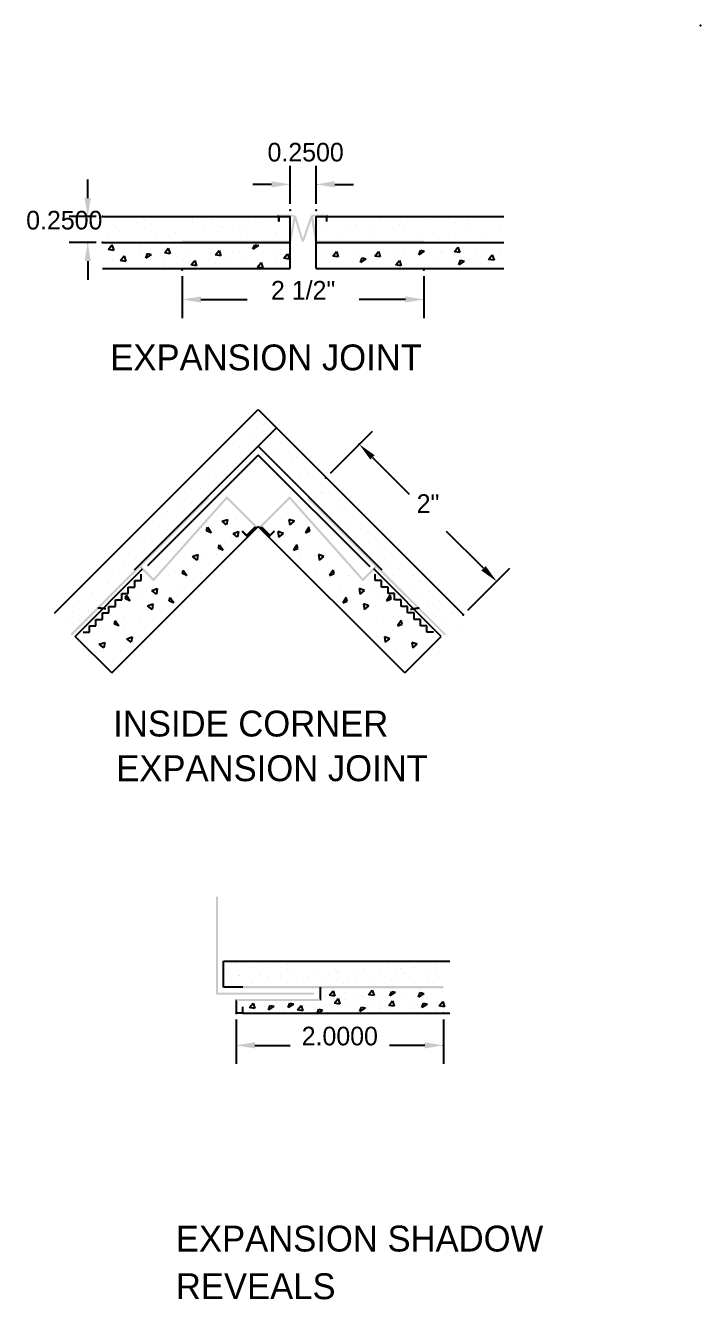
# Model space of a CAD drawing. Extents: x 0 to 14.4, y 0 to 13.6.
# Drawn here: x 7.86 to 14.38, y 1.33 to 13.64 of the extents above; entities that cross this region are included whole.
import ezdxf
from ezdxf.enums import TextEntityAlignment as Align

# ---------------------------------------------------------------- set-up
doc = ezdxf.new("R2010")
doc.units = 0
doc.header["$MEASUREMENT"] = 0
doc.layers.get('0').update_dxf_attribs({"color": 75, "linetype": 'CONTINUOUS'})
for name, color, linetype in [('R-ANNO-DIMS', 3, 'CONTINUOUS'), ('R-ANNO-TEXT', 6, 'CONTINUOUS'), ('R-SWTS-DET1', 1, 'CONTINUOUS'), ('R-SWTS-DET2', 4, 'CONTINUOUS'), ('R-SWTS-DET3', 5, 'CONTINUOUS'), ('SSMODEL1', 7, 'CONTINUOUS')]:
    doc.layers.add(name, color=color, linetype=linetype)
doc.dimstyles.get("Standard").update_dxf_attribs({"dimtxt": 0.18, "dimasz": 0.18, "dimexe": 0.18, "dimexo": 0.0625, "dimgap": 0.09, "dimtad": 0, "dimtih": 1, "dimtoh": 1, "dimdec": 4, "dimzin": 0, "dimtxsty": 'STANDARD', "dimcen": 0.09, "dimazin": 3, "dimtfac": 1, "dimtdec": 4, "dimtofl": 0, "dimtmove": 0, "dimatfit": 3, "dimtolj": 1, "dimtzin": 0})

# ---------------------------------------------------------------- blocks, each defined once
blk = doc.blocks.new('*D10')
at = {"color": 0, "linetype": 'BYBLOCK'}
for p, q in [((10.808, 9.314), (11.214, 9.72)), ((11.214, 9.466), (11.569, 9.11)), ((12.285, 8.395), (11.93, 8.75)), ((12.134, 7.989), (12.54, 8.395))]:
    blk.add_line(p, q, dxfattribs=at)
for points in [[(11.235, 9.487), (11.193, 9.445), (11.086, 9.593)], [(12.307, 8.416), (12.264, 8.374), (12.413, 8.268)]]:
    blk.add_solid(points, dxfattribs=at)
at = {"layer": 'SSMODEL1', "color": 0, "linetype": 'BYBLOCK'}
for p in [(11.086, 9.593), (10.764, 9.27), (12.09, 7.945)]:
    blk.add_point(p, dxfattribs=at)
at = {"color": 0, "linetype": 'BYBLOCK'}
blk.add_text('2"', height=0.18, dxfattribs=at).set_placement((11.75, 8.93), align=Align.CENTER)
blk = doc.blocks.new('*D8')
at = {"color": 0, "linetype": 'BYBLOCK'}
for p, q in [((8.463, 11.973), (8.463, 12.153)), ((8.544, 11.793), (8.283, 11.793)), ((8.544, 11.543), (8.283, 11.543)), ((8.463, 11.363), (8.463, 11.183))]:
    blk.add_line(p, q, dxfattribs=at)
for points in [[(8.433, 11.973), (8.493, 11.973), (8.463, 11.793)], [(8.433, 11.363), (8.493, 11.363), (8.463, 11.543)]]:
    blk.add_solid(points, dxfattribs=at)
at = {"layer": 'SSMODEL1', "color": 0, "linetype": 'BYBLOCK'}
for p in [(8.606, 11.793), (8.463, 11.543), (8.606, 11.543)]:
    blk.add_point(p, dxfattribs=at)
at = {"color": 0, "linetype": 'BYBLOCK'}
blk.add_text('0.2500', height=0.18, dxfattribs=at).set_placement((8.237, 11.669), align=Align.CENTER)
blk = doc.blocks.new('*D7')
at = {"color": 0, "linetype": 'BYBLOCK'}
for p, q in [((9.377, 11.217), (9.377, 10.812)), ((11.711, 11.217), (11.711, 10.812)), ((9.557, 10.992), (10.004, 10.992)), ((11.531, 10.992), (11.084, 10.992))]:
    blk.add_line(p, q, dxfattribs=at)
for points in [[(9.557, 11.022), (9.557, 10.962), (9.377, 10.992)], [(11.531, 11.022), (11.531, 10.962), (11.711, 10.992)]]:
    blk.add_solid(points, dxfattribs=at)
at = {"layer": 'SSMODEL1', "color": 0, "linetype": 'BYBLOCK'}
for p in [(9.377, 11.279), (11.711, 11.279), (11.711, 10.992)]:
    blk.add_point(p, dxfattribs=at)
at = {"color": 0, "linetype": 'BYBLOCK'}
blk.add_text('2 1/2"', height=0.18, dxfattribs=at).set_placement((10.544, 10.992), align=Align.CENTER)
blk = doc.blocks.new('*D6')
at = {"color": 0, "linetype": 'BYBLOCK'}
for p, q in [((10.419, 11.918), (10.419, 12.285)), ((10.669, 11.918), (10.669, 12.285)), ((10.239, 12.105), (10.059, 12.105)), ((10.849, 12.105), (11.029, 12.105))]:
    blk.add_line(p, q, dxfattribs=at)
for points in [[(10.239, 12.135), (10.239, 12.075), (10.419, 12.105)], [(10.849, 12.135), (10.849, 12.075), (10.669, 12.105)]]:
    blk.add_solid(points, dxfattribs=at)
at = {"layer": 'SSMODEL1', "color": 0, "linetype": 'BYBLOCK'}
for p in [(10.669, 12.105), (10.419, 11.855), (10.669, 11.855)]:
    blk.add_point(p, dxfattribs=at)
at = {"color": 0, "linetype": 'BYBLOCK'}
blk.add_text('0.2500', height=0.18, dxfattribs=at).set_placement((10.568, 12.326), align=Align.CENTER)
blk = doc.blocks.new('*D3')
at = {"color": 0, "linetype": 'BYBLOCK'}
for p, q in [((9.898, 4.035), (9.898, 3.605)), ((11.898, 4.035), (11.898, 3.605)), ((10.078, 3.785), (10.418, 3.785)), ((11.718, 3.785), (11.378, 3.785))]:
    blk.add_line(p, q, dxfattribs=at)
for points in [[(10.078, 3.815), (10.078, 3.755), (9.898, 3.785)], [(11.718, 3.815), (11.718, 3.755), (11.898, 3.785)]]:
    blk.add_solid(points, dxfattribs=at)
at = {"layer": 'SSMODEL1', "color": 0, "linetype": 'BYBLOCK'}
for p in [(9.898, 4.097), (11.898, 4.097), (11.898, 3.785)]:
    blk.add_point(p, dxfattribs=at)
at = {"color": 0, "linetype": 'BYBLOCK'}
blk.add_text('2.0000', height=0.18, dxfattribs=at).set_placement((10.898, 3.785), align=Align.CENTER)

msp = doc.modelspace()

# ---------------------------------------------------------------- linework, layer by layer
at = {"layer": 'R-SWTS-DET1'}
msp.add_line((11.87825, 7.73712), (11.22656, 8.38841), dxfattribs=at)
for points in [[(10.31934, 11.79135), (10.29934, 11.81135), (10.31934, 11.74396), (10.29934, 11.74396)], [(10.45366, 11.79135), (10.45366, 11.81135), (10.31934, 11.79135), (10.29934, 11.81135)], [(10.41036, 11.5615), (10.42704, 11.5415), (10.45405, 11.80076), (10.4746, 11.80193)], [(10.4746, 11.80193), (10.45405, 11.80076), (10.55101, 11.55019), (10.52998, 11.5506)], [(10.52998, 11.5506), (10.55101, 11.55019), (10.61706, 11.80222), (10.63762, 11.80047)], [(10.63762, 11.80047), (10.61706, 11.80222), (10.67718, 11.5615), (10.66022, 11.5415)], [(10.62734, 11.81135), (10.62734, 11.79135), (10.78165, 11.81135), (10.76165, 11.79135)], [(10.78165, 11.81135), (10.76165, 11.79135), (10.78165, 11.74396), (10.76165, 11.74396)], [(9.37665, 11.5615), (9.37665, 11.5415), (10.41036, 11.5615), (10.42704, 11.5415)], [(10.67718, 11.5615), (10.66022, 11.5415), (11.71075, 11.5615), (11.71075, 11.5415)], [(9.03622, 8.42954), (9.05035, 8.4154), (10.10955, 9.50198), (10.10955, 9.47371)], [(10.10955, 9.50198), (10.10955, 9.47371), (11.19753, 8.4149), (11.1834, 8.40075)], [(8.31094, 7.7457), (8.2968, 7.75984), (9.63718, 9.07111), (9.62304, 9.08526)], [(9.09995, 8.26828), (9.09911, 8.29742), (9.80731, 9.06356), (9.80646, 9.0927)], [(9.80731, 9.06356), (9.80646, 9.0927), (10.07203, 8.79867), (10.10032, 8.79866)], [(10.413, 9.06356), (10.41385, 9.0927), (10.14828, 8.79867), (10.11999, 8.79866)], [(11.12036, 8.26828), (11.1212, 8.29742), (10.413, 9.06356), (10.41385, 9.0927)], [(11.90937, 7.7457), (11.92351, 7.75984), (10.58313, 9.07111), (10.59727, 9.08526)], [(9.99776, 8.72445), (9.99776, 8.69616), (9.96065, 8.76158), (9.94651, 8.74744)], [(10.07203, 8.79867), (10.10032, 8.79866), (9.99776, 8.72445), (9.99776, 8.69616)], [(10.14828, 8.79867), (10.11999, 8.79866), (10.22255, 8.72445), (10.22256, 8.69616)], [(10.22255, 8.72445), (10.22256, 8.69616), (10.25966, 8.76158), (10.2738, 8.74744)], [(8.95992, 8.40841), (8.97406, 8.42255), (9.09995, 8.26828), (9.09911, 8.29742)], [(11.26039, 8.40841), (11.24625, 8.42255), (11.12036, 8.26828), (11.1212, 8.29742)], [(8.56052, 8.02239), (8.55872, 8.00247), (8.64114, 8.01506), (8.63933, 7.99515)], [(11.66845, 8.00256), (11.66516, 8.02229), (11.58051, 7.98792), (11.57722, 8.00765)], [(9.72096, 5.2225), (9.70096, 5.2225), (9.72096, 4.295), (9.70096, 4.275)], [(9.96096, 4.3575), (9.96096, 4.3375), (11.89846, 4.3575), (11.89846, 4.3375)], [(10.72096, 4.3475), (10.70096, 4.3475), (10.72096, 4.2125), (10.70096, 4.2325)], [(9.72096, 4.295), (9.70096, 4.275), (10.64846, 4.295), (10.64846, 4.275)], [(9.90846, 4.2125), (9.88846, 4.2325), (9.90846, 4.1075), (9.88846, 4.0875)], [(10.72096, 4.2125), (10.70096, 4.2325), (9.90846, 4.2125), (9.88846, 4.2325)], [(9.90846, 4.1075), (9.88846, 4.0875), (9.95096, 4.1075), (9.97096, 4.0875)], [(9.95096, 4.1075), (9.97096, 4.0875), (9.95096, 4.16), (9.97096, 4.16)]]:
    msp.add_trace(points, dxfattribs=at)
at = {"layer": 'R-SWTS-DET2'}
for p, q in [((8.6062, 11.79276), (10.4187, 11.79276)), ((10.4187, 11.54276), (10.4187, 11.79276)), ((10.6687, 11.54276), (10.6687, 11.79276)), ((10.6687, 11.79276), (12.4812, 11.79276)), ((8.6062, 11.54276), (10.4187, 11.54276)), ((10.4187, 11.29276), (10.4187, 11.54276)), ((10.6687, 11.29276), (10.6687, 11.54276)), ((10.6687, 11.54276), (12.4812, 11.54276)), ((8.6062, 11.29276), (10.4187, 11.29276)), ((10.6687, 11.29276), (12.4812, 11.29276)), ((8.14365, 7.96267), (10.10977, 9.9283)), ((10.10977, 9.9283), (12.09577, 7.94282)), ((8.91653, 8.38151), (10.28655, 9.75152)), ((10.10977, 9.57475), (11.30301, 8.38151)), ((8.6955, 7.38346), (10.11016, 8.79724)), ((11.52481, 7.38346), (10.11016, 8.79724)), ((8.34206, 7.73712), (8.99375, 8.38841)), ((8.91803, 8.21366), (8.91805, 8.27616)), ((8.91805, 8.27616), (8.98055, 8.27614)), ((8.98055, 8.27614), (8.98057, 8.33864)), ((11.23976, 8.27614), (11.23974, 8.33864)), ((11.30226, 8.27616), (11.23976, 8.27614)), ((11.30228, 8.21366), (11.30226, 8.27616)), ((8.79299, 8.0887), (8.79301, 8.1512)), ((8.79301, 8.1512), (8.85551, 8.15118)), ((8.85551, 8.15118), (8.85553, 8.21368)), ((8.85553, 8.21368), (8.91803, 8.21366)), ((11.36478, 8.21368), (11.30228, 8.21366)), ((11.3648, 8.15118), (11.36478, 8.21368)), ((11.4273, 8.1512), (11.3648, 8.15118)), ((11.42732, 8.0887), (11.4273, 8.1512)), ((8.66795, 7.96374), (8.66797, 8.02624)), ((8.66797, 8.02624), (8.73047, 8.02622)), ((8.73047, 8.02622), (8.73049, 8.08872)), ((8.73049, 8.08872), (8.79299, 8.0887)), ((11.48982, 8.08872), (11.42732, 8.0887)), ((11.48984, 8.02622), (11.48982, 8.08872)), ((11.55234, 8.02624), (11.48984, 8.02622)), ((11.55236, 7.96374), (11.55234, 8.02624)), ((8.54292, 7.83878), (8.54294, 7.90128)), ((8.54294, 7.90128), (8.60544, 7.90126)), ((8.60544, 7.90126), (8.60545, 7.96376)), ((8.60545, 7.96376), (8.66795, 7.96374)), ((11.61486, 7.96376), (11.55236, 7.96374)), ((11.61487, 7.90126), (11.61486, 7.96376)), ((11.67737, 7.90128), (11.61487, 7.90126)), ((11.67739, 7.83878), (11.67737, 7.90128)), ((8.4179, 7.77631), (8.4804, 7.7763)), ((8.4804, 7.7763), (8.48042, 7.8388)), ((8.48042, 7.8388), (8.54292, 7.83878)), ((11.73989, 7.8388), (11.67739, 7.83878)), ((11.73991, 7.7763), (11.73989, 7.8388)), ((11.80241, 7.77631), (11.73991, 7.7763)), ((8.6955, 7.38346), (8.34206, 7.73712)), ((11.52481, 7.38346), (11.87825, 7.73712)), ((9.77346, 4.5975), (11.96096, 4.5975)), ((9.77346, 4.3475), (9.77346, 4.5975)), ((9.96096, 4.3475), (9.77346, 4.3475)), ((9.96096, 4.0975), (11.96096, 4.0975))]:
    msp.add_line(p, q, dxfattribs=at)
msp.add_point((14.38166, 13.64004), dxfattribs=at)
at = {"layer": 'R-SWTS-DET3'}
for p, q in [((8.93892, 11.73351), (8.93892, 11.73351)), ((9.01359, 11.75483), (9.01359, 11.75483)), ((9.25894, 11.74417), (9.25894, 11.74417)), ((9.47228, 11.76549), (9.47228, 11.76549)), ((9.47228, 11.73351), (9.47228, 11.73351)), ((9.66429, 11.76549), (9.66429, 11.76549)), ((9.93097, 11.70153), (9.93097, 11.70153)), ((10.0163, 11.74417), (10.0163, 11.74417)), ((10.14431, 11.73351), (10.14431, 11.73351)), ((10.31498, 11.74417), (10.31498, 11.74417)), ((10.85135, 11.7868), (10.85135, 11.7868)), ((11.05402, 11.71219), (11.05402, 11.71219)), ((11.27803, 11.77614), (11.27803, 11.77614)), ((11.47004, 11.71219), (11.47004, 11.71219)), ((11.48071, 11.74417), (11.48071, 11.74417)), ((11.73672, 11.76549), (11.73672, 11.76549)), ((12.01407, 11.73351), (12.01407, 11.73351)), ((12.1314, 11.75483), (12.1314, 11.75483)), ((8.65091, 11.62692), (8.65091, 11.62692)), ((8.73625, 11.69088), (8.73625, 11.69088)), ((8.76825, 11.6589), (8.76825, 11.6589)), ((9.01359, 11.68022), (9.01359, 11.68022)), ((9.13093, 11.61627), (9.13093, 11.61627)), ((9.31227, 11.63758), (9.31227, 11.63758)), ((9.57895, 11.6589), (9.57895, 11.6589)), ((9.72829, 11.64824), (9.72829, 11.64824)), ((9.76029, 11.69088), (9.76029, 11.69088)), ((9.99497, 11.6589), (9.99497, 11.6589)), ((10.00564, 11.59495), (10.00564, 11.59495)), ((10.28298, 11.63758), (10.28298, 11.63758)), ((10.75534, 11.64824), (10.75534, 11.64824)), ((10.88335, 11.59495), (10.88335, 11.59495)), ((10.99002, 11.64824), (10.99002, 11.64824)), ((11.2247, 11.63758), (11.2247, 11.63758)), ((11.23536, 11.6589), (11.23536, 11.6589)), ((11.51271, 11.6589), (11.51271, 11.6589)), ((11.66205, 11.62692), (11.66205, 11.62692)), ((11.80072, 11.63758), (11.80072, 11.63758)), ((12.01407, 11.61627), (12.01407, 11.61627)), ((12.16341, 11.66956), (12.16341, 11.66956)), ((12.31275, 11.62692), (12.31275, 11.62692)), ((12.45142, 11.6589), (12.45142, 11.6589)), ((8.66264, 11.47575), (8.69749, 11.51928)), ((8.71491, 11.46705), (8.66264, 11.47575)), ((8.69749, 11.51928), (8.71491, 11.46705)), ((8.97092, 11.50968), (8.97092, 11.50968)), ((9.20666, 11.44378), (9.24151, 11.4873)), ((9.24151, 11.4873), (9.25894, 11.43507)), ((9.69735, 11.42246), (9.7322, 11.46599)), ((9.7322, 11.46599), (9.74962, 11.41375)), ((10.05897, 11.47771), (10.0764, 11.52123)), ((10.11125, 11.51253), (10.05897, 11.47771)), ((10.0764, 11.52123), (10.11125, 11.51253)), ((10.83107, 11.4118), (10.86592, 11.45533)), ((10.86592, 11.45533), (10.88335, 11.4031)), ((11.11803, 11.45639), (11.11803, 11.45639)), ((11.23643, 11.4118), (11.27127, 11.45533)), ((11.27127, 11.45533), (11.2887, 11.4031)), ((11.42737, 11.47771), (11.42737, 11.47771)), ((11.66205, 11.42441), (11.67947, 11.46794)), ((11.71432, 11.45923), (11.66205, 11.42441)), ((11.67947, 11.46794), (11.71432, 11.45923)), ((11.89673, 11.46705), (11.89673, 11.46705)), ((12.00446, 11.45443), (12.03931, 11.49796)), ((12.05673, 11.44573), (12.00446, 11.45443)), ((12.03931, 11.49796), (12.05673, 11.44573)), ((12.20607, 11.45639), (12.20607, 11.45639)), ((12.28074, 11.48836), (12.28074, 11.48836)), ((8.70424, 11.37112), (8.70424, 11.37112)), ((8.77998, 11.36917), (8.81483, 11.41269)), ((8.83225, 11.36046), (8.77998, 11.36917)), ((8.81483, 11.41269), (8.83225, 11.36046)), ((8.97092, 11.42441), (8.97092, 11.42441)), ((9.02426, 11.39244), (9.04168, 11.43596)), ((9.07653, 11.42726), (9.02426, 11.39244)), ((9.04168, 11.43596), (9.07653, 11.42726)), ((9.2056, 11.37112), (9.2056, 11.37112)), ((9.25894, 11.43507), (9.20666, 11.44378)), ((9.38694, 11.38178), (9.38694, 11.38178)), ((9.40828, 11.44573), (9.40828, 11.44573)), ((9.46267, 11.32653), (9.49752, 11.37006)), ((9.51495, 11.31783), (9.46267, 11.32653)), ((9.49752, 11.37006), (9.51495, 11.31783)), ((9.65362, 11.43507), (9.65362, 11.43507)), ((9.69629, 11.33914), (9.69629, 11.33914)), ((9.74962, 11.41375), (9.69735, 11.42246)), ((9.84563, 11.38178), (9.84563, 11.38178)), ((9.86696, 11.44573), (9.86696, 11.44573)), ((9.93097, 11.44573), (9.93097, 11.44573)), ((9.96297, 11.33914), (9.96297, 11.33914)), ((10.10164, 11.38178), (10.10164, 11.38178)), ((10.1027, 11.30522), (10.13755, 11.34874)), ((10.13755, 11.34874), (10.15498, 11.29651)), ((10.26165, 11.43507), (10.26165, 11.43507)), ((10.28298, 11.38178), (10.28298, 11.38178)), ((10.32565, 11.42441), (10.32565, 11.42441)), ((10.35871, 11.39048), (10.39356, 11.43401)), ((10.41099, 11.38178), (10.35871, 11.39048)), ((10.39356, 11.43401), (10.41099, 11.38178)), ((10.75534, 11.44573), (10.75534, 11.44573)), ((10.75534, 11.3498), (10.75534, 11.3498)), ((10.88335, 11.4031), (10.83107, 11.4118)), ((11.03269, 11.42441), (11.03269, 11.42441)), ((11.03269, 11.3498), (11.03269, 11.3498)), ((11.09669, 11.3498), (11.11412, 11.39333)), ((11.14897, 11.38462), (11.09669, 11.3498)), ((11.11412, 11.39333), (11.14897, 11.38462)), ((11.21403, 11.37112), (11.21403, 11.37112)), ((11.2887, 11.4031), (11.23643, 11.4118)), ((11.3207, 11.39244), (11.3207, 11.39244)), ((11.4391, 11.32653), (11.47395, 11.37006)), ((11.49138, 11.31783), (11.4391, 11.32653)), ((11.47395, 11.37006), (11.49138, 11.31783)), ((11.52338, 11.42441), (11.52338, 11.42441)), ((11.69405, 11.36046), (11.69405, 11.36046)), ((11.84339, 11.39244), (11.84339, 11.39244)), ((11.87539, 11.44573), (11.87539, 11.44573)), ((11.99273, 11.3498), (11.99273, 11.3498)), ((12.04607, 11.32849), (12.06349, 11.37201)), ((12.09834, 11.36331), (12.04607, 11.32849)), ((12.06349, 11.37201), (12.09834, 11.36331)), ((12.15274, 11.38178), (12.15274, 11.38178)), ((12.22741, 11.4031), (12.22741, 11.4031)), ((12.33408, 11.33914), (12.33408, 11.33914)), ((12.33514, 11.37983), (12.36999, 11.42335)), ((12.38742, 11.37112), (12.33514, 11.37983)), ((12.36999, 11.42335), (12.38742, 11.37112)), ((12.44075, 11.42441), (12.44075, 11.42441)), ((9.2056, 11.31783), (9.2056, 11.31783)), ((10.15498, 11.29651), (10.1027, 11.30522)), ((10.09, 9.7559), (10.09, 9.7559)), ((10.1748, 9.79827), (10.1748, 9.79827)), ((9.9204, 9.64999), (9.9204, 9.64999)), ((10.037, 9.67118), (10.037, 9.67118)), ((10.2278, 9.66058), (10.2278, 9.66058)), ((9.04329, 8.42247), (10.10955, 9.48785)), ((9.931, 9.56527), (9.931, 9.56527)), ((11.19047, 8.40783), (10.10955, 9.48785)), ((10.302, 9.5229), (10.302, 9.5229)), ((10.33379, 9.59704), (10.33379, 9.59704)), ((9.64481, 9.39581), (9.64481, 9.39581)), ((9.7614, 9.45936), (9.7614, 9.45936)), ((9.8144, 9.37463), (9.8144, 9.37463)), ((9.8992, 9.4064), (9.8992, 9.4064)), ((10.249, 9.43817), (10.249, 9.43817)), ((10.43979, 9.44876), (10.43979, 9.44876)), ((10.48219, 9.46995), (10.48219, 9.46995)), ((9.61301, 9.25813), (9.61301, 9.25813)), ((9.69781, 9.26872), (9.69781, 9.26872)), ((10.51399, 9.2899), (10.51399, 9.2899)), ((10.59879, 9.32167), (10.59879, 9.32167)), ((9.46461, 9.16281), (9.46461, 9.16281)), ((9.54941, 9.16281), (9.54941, 9.16281)), ((10.71539, 9.13103), (10.71539, 9.13103)), ((10.73659, 9.12044), (10.73659, 9.12044)), ((9.37981, 9.03571), (9.37981, 9.03571)), ((9.46461, 9.02512), (9.46461, 9.02512)), ((10.89558, 9.0569), (10.89558, 9.0569)), ((9.22081, 8.91921), (9.22081, 8.91921)), ((9.23141, 8.9404), (9.23141, 8.9404)), ((9.32681, 8.96158), (9.32681, 8.96158)), ((9.76133, 8.84871), (9.81357, 8.86611)), ((9.81357, 8.86611), (9.80485, 8.81384)), ((9.8877, 8.86609), (9.8877, 8.86609)), ((10.33261, 8.86609), (10.33261, 8.86609)), ((10.45898, 8.84871), (10.40674, 8.86611)), ((10.40674, 8.86611), (10.41546, 8.81384)), ((10.87438, 8.96158), (10.87438, 8.96158)), ((11.10758, 8.89803), (11.10758, 8.89803)), ((9.09362, 8.84508), (9.09362, 8.84508)), ((9.23141, 8.77094), (9.23141, 8.77094)), ((9.61114, 8.7564), (9.61986, 8.79125)), ((9.65466, 8.73897), (9.61114, 8.7564)), ((9.61986, 8.79125), (9.65466, 8.73897)), ((9.80485, 8.81384), (9.76133, 8.84871)), ((9.8672, 8.73208), (9.91944, 8.74948)), ((9.91944, 8.74948), (9.91072, 8.69721)), ((10.30087, 8.74948), (10.30959, 8.69721)), ((10.35311, 8.73208), (10.30087, 8.74948)), ((10.41546, 8.81384), (10.45898, 8.84871)), ((10.60045, 8.79125), (10.56565, 8.73897)), ((10.56565, 8.73897), (10.60917, 8.7564)), ((10.60917, 8.7564), (10.60045, 8.79125)), ((11.00158, 8.8133), (11.00158, 8.8133)), ((11.09698, 8.78153), (11.09698, 8.78153)), ((8.94522, 8.67562), (8.94522, 8.67562)), ((9.06182, 8.72858), (9.06182, 8.72858)), ((9.08302, 8.65444), (9.08302, 8.65444)), ((9.72759, 8.58677), (9.73631, 8.62162)), ((9.73631, 8.62162), (9.77111, 8.56933)), ((9.85588, 8.6965), (9.85588, 8.6965)), ((9.91072, 8.69721), (9.8672, 8.73208)), ((10.30959, 8.69721), (10.35311, 8.73208)), ((10.36443, 8.6965), (10.36443, 8.6965)), ((10.484, 8.62162), (10.4492, 8.56933)), ((10.49272, 8.58677), (10.484, 8.62162)), ((11.17118, 8.64385), (11.17118, 8.64385)), ((8.76502, 8.51676), (8.76502, 8.51676)), ((8.90282, 8.55912), (8.90282, 8.55912)), ((9.47527, 8.5096), (9.5275, 8.52701)), ((9.51878, 8.47474), (9.47527, 8.5096)), ((9.5275, 8.52701), (9.51878, 8.47474)), ((9.56987, 8.5164), (9.56987, 8.5164)), ((9.70755, 8.52695), (9.70755, 8.52695)), ((9.77111, 8.56933), (9.72759, 8.58677)), ((10.4492, 8.56933), (10.49272, 8.58677)), ((10.51276, 8.52695), (10.51276, 8.52695)), ((10.65044, 8.5164), (10.65044, 8.5164)), ((10.74504, 8.5096), (10.69281, 8.52701)), ((10.69281, 8.52701), (10.70153, 8.47474)), ((10.70153, 8.47474), (10.74504, 8.5096)), ((11.29838, 8.5803), (11.29838, 8.5803)), ((11.4008, 8.5411), (11.4008, 8.5411)), ((8.768, 8.37234), (8.768, 8.37234)), ((8.81768, 8.44183), (8.81768, 8.44183)), ((8.92697, 8.49146), (8.92697, 8.49146)), ((9.37801, 8.34308), (9.38673, 8.37793)), ((9.38673, 8.37793), (9.42153, 8.32565)), ((10.83358, 8.37793), (10.79878, 8.32565)), ((10.8423, 8.34308), (10.83358, 8.37793)), ((11.29838, 8.48498), (11.29838, 8.48498)), ((11.35138, 8.47439), (11.35138, 8.47439)), ((11.47035, 8.38227), (11.47035, 8.38227)), ((8.63885, 8.33263), (8.63885, 8.33263)), ((9.24148, 8.3257), (9.24148, 8.3257)), ((9.42153, 8.32565), (9.37801, 8.34308)), ((9.41093, 8.30445), (9.41093, 8.30445)), ((9.54862, 8.30441), (9.54862, 8.30441)), ((9.55923, 8.3574), (9.55923, 8.3574)), ((10.66109, 8.3574), (10.66109, 8.3574)), ((10.67169, 8.30441), (10.67169, 8.30441)), ((10.79878, 8.32565), (10.8423, 8.34308)), ((10.80938, 8.30445), (10.80938, 8.30445)), ((10.97883, 8.3257), (10.97883, 8.3257)), ((11.42067, 8.32271), (11.42067, 8.32271)), ((11.59951, 8.32271), (11.59951, 8.32271)), ((11.67899, 8.26315), (11.67899, 8.26315)), ((8.50969, 8.16388), (8.50969, 8.16388)), ((8.65872, 8.24329), (8.65872, 8.24329)), ((8.8272, 8.09946), (8.83592, 8.13431)), ((8.83592, 8.13431), (8.87072, 8.08202)), ((8.98726, 8.19858), (8.98726, 8.19858)), ((9.0833, 8.18113), (9.13554, 8.19854)), ((9.12681, 8.14626), (9.0833, 8.18113)), ((9.13554, 8.19854), (9.12681, 8.14626)), ((9.32617, 8.19848), (9.32617, 8.19848)), ((10.89414, 8.19848), (10.89414, 8.19848)), ((11.13701, 8.18113), (11.08477, 8.19854)), ((11.08477, 8.19854), (11.0935, 8.14626)), ((11.0935, 8.14626), (11.13701, 8.18113)), ((11.23305, 8.19858), (11.23305, 8.19858)), ((11.38439, 8.13431), (11.34959, 8.08202)), ((11.39311, 8.09946), (11.38439, 8.13431)), ((11.5697, 8.19366), (11.5697, 8.19366)), ((11.75847, 8.17381), (11.75847, 8.17381)), ((8.3706, 8.08446), (8.3706, 8.08446)), ((8.54943, 8.08446), (8.54943, 8.08446)), ((8.87072, 8.08202), (8.8272, 8.09946)), ((8.94487, 8.1244), (8.94487, 8.1244)), ((9.04089, 8.03274), (9.09313, 8.05015)), ((9.0844, 7.99788), (9.04089, 8.03274)), ((9.05076, 8.06077), (9.05076, 8.06077)), ((9.09313, 8.05015), (9.0844, 7.99788)), ((9.25084, 8.07813), (9.25955, 8.11298)), ((9.29436, 8.06069), (9.25084, 8.07813)), ((9.25955, 8.11298), (9.29436, 8.06069)), ((9.26259, 8.0925), (9.26259, 8.0925)), ((10.96076, 8.11298), (10.92595, 8.06069)), ((10.92595, 8.06069), (10.96947, 8.07813)), ((10.95772, 8.0925), (10.95772, 8.0925)), ((10.96947, 8.07813), (10.96076, 8.11298)), ((11.17942, 8.03274), (11.12718, 8.05015)), ((11.12718, 8.05015), (11.13591, 7.99788)), ((11.13591, 7.99788), (11.17942, 8.03274)), ((11.16955, 8.06077), (11.16955, 8.06077)), ((11.27544, 8.1244), (11.27544, 8.1244)), ((11.34959, 8.08202), (11.39311, 8.09946)), ((11.69886, 8.11424), (11.69886, 8.11424)), ((11.75847, 8.07454), (11.75847, 8.07454)), ((11.84788, 8.00505), (11.84788, 8.00505)), ((11.85782, 8.08446), (11.85782, 8.08446)), ((8.32092, 7.97527), (8.32092, 7.97527)), ((8.38054, 7.88593), (8.38054, 7.88593)), ((8.46995, 7.9852), (8.46995, 7.9852)), ((8.72122, 7.8557), (8.72993, 7.89054)), ((8.72993, 7.89054), (8.76474, 7.83826)), ((8.80713, 7.93364), (8.80713, 7.93364)), ((8.96598, 7.8806), (8.96598, 7.8806)), ((11.25433, 7.8806), (11.25433, 7.8806)), ((11.41318, 7.93364), (11.41318, 7.93364)), ((11.49038, 7.89054), (11.45557, 7.83826)), ((11.49909, 7.8557), (11.49038, 7.89054)), ((11.81808, 7.92563), (11.81808, 7.92563)), ((11.91743, 7.89585), (11.91743, 7.89585)), ((11.98698, 7.96534), (11.98698, 7.96534)), ((8.25138, 7.876), (8.25138, 7.876)), ((8.41522, 7.78537), (8.41522, 7.78537)), ((8.56351, 7.82772), (8.56351, 7.82772)), ((8.76474, 7.83826), (8.72122, 7.8557)), ((8.81768, 7.79584), (8.81768, 7.79584)), ((11.40263, 7.79584), (11.40263, 7.79584)), ((11.45557, 7.83826), (11.49909, 7.8557)), ((11.6568, 7.82772), (11.6568, 7.82772)), ((11.80509, 7.78537), (11.80509, 7.78537)), ((12.04659, 7.85615), (12.04659, 7.85615)), ((8.57477, 7.6619), (8.62701, 7.6793)), ((8.61828, 7.62703), (8.57477, 7.6619)), ((8.62701, 7.6793), (8.61828, 7.62703)), ((8.83956, 7.71481), (8.8918, 7.73222)), ((8.88308, 7.67995), (8.83956, 7.71481)), ((8.8918, 7.73222), (8.88308, 7.67995)), ((8.96397, 7.7355), (8.96397, 7.7355)), ((11.25634, 7.7355), (11.25634, 7.7355)), ((11.32851, 7.73222), (11.33723, 7.67995)), ((11.38075, 7.71481), (11.32851, 7.73222)), ((11.33723, 7.67995), (11.38075, 7.71481)), ((11.64554, 7.6619), (11.5933, 7.6793)), ((11.5933, 7.6793), (11.60203, 7.62703)), ((11.60203, 7.62703), (11.64554, 7.6619)), ((8.42576, 7.61577), (8.42576, 7.61577)), ((8.61639, 7.60511), (8.61639, 7.60511)), ((8.77525, 7.59446), (8.77525, 7.59446)), ((11.44506, 7.59446), (11.44506, 7.59446)), ((11.60392, 7.60511), (11.60392, 7.60511)), ((11.79455, 7.61577), (11.79455, 7.61577)), ((9.88802, 4.57859), (9.88802, 4.57859)), ((10.19073, 4.56239), (10.19073, 4.56239)), ((10.39614, 4.56239), (10.39614, 4.56239)), ((10.56372, 4.58939), (10.56372, 4.58939)), ((11.35834, 4.57859), (11.35834, 4.57859)), ((11.82863, 4.56239), (11.82863, 4.56239)), ((9.82315, 4.51378), (9.82315, 4.51378)), ((9.91505, 4.45976), (9.91505, 4.45976)), ((9.92586, 4.45976), (9.92586, 4.45976)), ((10.03397, 4.54078), (10.03397, 4.54078)), ((10.12046, 4.45976), (10.12046, 4.45976)), ((10.21235, 4.45436), (10.21235, 4.45436)), ((10.32047, 4.44356), (10.32047, 4.44356)), ((10.39614, 4.51378), (10.39614, 4.51378)), ((10.41236, 4.48137), (10.41236, 4.48137)), ((10.59615, 4.45436), (10.59615, 4.45436)), ((10.6448, 4.50838), (10.6448, 4.50838)), ((10.86103, 4.51918), (10.86103, 4.51918)), ((10.87724, 4.50838), (10.87724, 4.50838)), ((10.87724, 4.48677), (10.87724, 4.48677)), ((10.97995, 4.43276), (10.97995, 4.43276)), ((11.03941, 4.49217), (11.03941, 4.49217)), ((11.1259, 4.52998), (11.1259, 4.52998)), ((11.28807, 4.48137), (11.28807, 4.48137)), ((11.43402, 4.47057), (11.43402, 4.47057)), ((11.45564, 4.44356), (11.45564, 4.44356)), ((11.48267, 4.52998), (11.48267, 4.52998)), ((11.5097, 4.48137), (11.5097, 4.48137)), ((11.62322, 4.54078), (11.62322, 4.54078)), ((11.72592, 4.49217), (11.72592, 4.49217)), ((11.75295, 4.43276), (11.75295, 4.43276)), ((11.82322, 4.47597), (11.82322, 4.47597)), ((9.84477, 4.40035), (9.84477, 4.40035)), ((10.04478, 4.38415), (10.04478, 4.38415)), ((10.47723, 4.42736), (10.47723, 4.42736)), ((10.72048, 4.35714), (10.72048, 4.35714)), ((10.76373, 4.31933), (10.76373, 4.31933)), ((10.76913, 4.40575), (10.76913, 4.40575)), ((10.79794, 4.26862), (10.83279, 4.31215)), ((10.83279, 4.31215), (10.85022, 4.25992)), ((10.9313, 4.38415), (10.9313, 4.38415)), ((11.04482, 4.42196), (11.04482, 4.42196)), ((11.17633, 4.27403), (11.21118, 4.31755)), ((11.19077, 4.38415), (11.19077, 4.38415)), ((11.21118, 4.31755), (11.22861, 4.26532)), ((11.39618, 4.41115), (11.39618, 4.41115)), ((11.62322, 4.37875), (11.62322, 4.37875)), ((11.80701, 4.37875), (11.80701, 4.37875)), ((10.02494, 4.1498), (10.05979, 4.19332)), ((10.05979, 4.19332), (10.07721, 4.14109)), ((10.28803, 4.20051), (10.28803, 4.20051)), ((10.39793, 4.14948), (10.41535, 4.19301)), ((10.41535, 4.19301), (10.4502, 4.1843)), ((10.76373, 4.26532), (10.76373, 4.26532)), ((10.85022, 4.25992), (10.79794, 4.26862)), ((10.84659, 4.19301), (10.88144, 4.23653)), ((10.89887, 4.1843), (10.84659, 4.19301)), ((10.88144, 4.23653), (10.89887, 4.1843)), ((10.94211, 4.28152), (10.94211, 4.28152)), ((10.95292, 4.23291), (10.95292, 4.23291)), ((10.99076, 4.21671), (10.99076, 4.21671)), ((11.03401, 4.26532), (11.03401, 4.26532)), ((11.10428, 4.26532), (11.10428, 4.26532)), ((11.13131, 4.25452), (11.13131, 4.25452)), ((11.22861, 4.26532), (11.17633, 4.27403)), ((11.26645, 4.27072), (11.26645, 4.27072)), ((11.29348, 4.21131), (11.29348, 4.21131)), ((11.37093, 4.1714), (11.40578, 4.21493)), ((11.38175, 4.26291), (11.39917, 4.30643)), ((11.43402, 4.29773), (11.38175, 4.26291)), ((11.39917, 4.30643), (11.43402, 4.29773)), ((11.40578, 4.21493), (11.42321, 4.1627)), ((11.44483, 4.25992), (11.44483, 4.25992)), ((11.54213, 4.25452), (11.54213, 4.25452)), ((11.57997, 4.1951), (11.57997, 4.1951)), ((11.65743, 4.2521), (11.67486, 4.29563)), ((11.70971, 4.28693), (11.65743, 4.2521)), ((11.67486, 4.29563), (11.70971, 4.28693)), ((11.68987, 4.14948), (11.70729, 4.19301)), ((11.70729, 4.19301), (11.74214, 4.1843)), ((11.73673, 4.23831), (11.73673, 4.23831)), ((11.85744, 4.166), (11.89229, 4.20953)), ((11.88809, 4.30853), (11.88809, 4.30853)), ((11.89229, 4.20953), (11.90971, 4.1573)), ((10.07721, 4.14109), (10.02494, 4.1498)), ((10.16911, 4.1627), (10.16911, 4.1627)), ((10.20873, 4.12788), (10.22615, 4.1714)), ((10.261, 4.1627), (10.20873, 4.12788)), ((10.22615, 4.1714), (10.261, 4.1627)), ((10.36371, 4.13029), (10.36371, 4.13029)), ((10.4502, 4.1843), (10.39793, 4.14948)), ((10.44479, 4.10868), (10.44479, 4.10868)), ((10.48982, 4.12819), (10.52467, 4.17172)), ((10.5421, 4.11949), (10.48982, 4.12819)), ((10.52467, 4.17172), (10.5421, 4.11949)), ((10.53128, 4.1627), (10.53128, 4.1627)), ((10.6394, 4.1789), (10.6394, 4.1789)), ((10.65561, 4.14649), (10.65561, 4.14649)), ((10.67902, 4.09007), (10.69644, 4.13359)), ((10.73129, 4.12489), (10.67902, 4.09007)), ((10.69644, 4.13359), (10.73129, 4.12489)), ((10.76373, 4.1735), (10.76373, 4.1735)), ((10.834, 4.13029), (10.834, 4.13029)), ((11.08266, 4.1789), (11.08266, 4.1789)), ((11.08984, 4.11167), (11.10727, 4.1552)), ((11.14212, 4.14649), (11.08984, 4.11167)), ((11.10727, 4.1552), (11.14212, 4.14649)), ((11.2232, 4.1789), (11.2232, 4.1789)), ((11.29348, 4.14109), (11.29348, 4.14109)), ((11.42321, 4.1627), (11.37093, 4.1714)), ((11.37456, 4.13569), (11.37456, 4.13569)), ((11.58538, 4.14109), (11.58538, 4.14109)), ((11.74214, 4.1843), (11.68987, 4.14948)), ((11.82322, 4.12489), (11.82322, 4.12489)), ((11.90971, 4.1573), (11.85744, 4.166))]:
    msp.add_line(p, q, dxfattribs=at)

# ---------------------------------------------------------------- texts
at = {"layer": 'R-ANNO-TEXT'}
for s, p in [('EXPANSION JOINT', (8.6815, 10.3076)), ('INSIDE CORNER ', (8.71029, 6.76942)), ('EXPANSION JOINT', (8.73908, 6.33793)), ('EXPANSION SHADOW', (9.31487, 1.79295)), ('REVEALS', (9.31487, 1.3327))]:
    msp.add_text(s, height=0.25, dxfattribs=at).set_placement(p)

# ---------------------------------------------------------------- dimensions: what is measured, and where the dimension line sits
at = {"layer": 'R-ANNO-DIMS'}
dim = msp.add_linear_dim(base=(10.6687, 12.10526), p1=(10.4187, 11.85526), p2=(10.6687, 11.85526), dimstyle='Standard', dxfattribs=at)
dim.commit()
dim.dimension.update_dxf_attribs({"geometry": '*D6', "text_midpoint": (10.56848, 12.32586), "dimtype": 128})
dim = msp.add_linear_dim(base=(8.46303, 11.54276), p1=(8.6062, 11.79276), p2=(8.6062, 11.54276), angle=90, dimstyle='Standard', dxfattribs=at)
dim.commit()
dim.dimension.update_dxf_attribs({"geometry": '*D8', "text_midpoint": (8.2372, 11.66885), "dimtype": 128})
dim = msp.add_linear_dim(base=(11.71075, 10.99194), p1=(9.37665, 11.2794), p2=(11.71075, 11.2794), text='2 1/2"', dimstyle='Standard', dxfattribs=at)
dim.commit()
dim.dimension.update_dxf_attribs({"geometry": '*D7', "text_midpoint": (10.5437, 10.99194)})
dim = msp.add_aligned_dim(p1=(12.09017, 7.94487), p2=(10.76393, 9.27028), distance=-0.4563, text='2"', dimstyle='Standard', dxfattribs=at)
dim.commit()
dim.dimension.update_dxf_attribs({"geometry": '*D10', "text_midpoint": (11.74961, 8.93033)})
dim = msp.add_linear_dim(base=(11.89846, 3.785), p1=(9.89846, 4.0975), p2=(11.89846, 4.0975), dimstyle='Standard', dxfattribs=at)
dim.commit()
dim.dimension.update_dxf_attribs({"geometry": '*D3', "text_midpoint": (10.89846, 3.785)})

doc.saveas('drawing.dxf')
